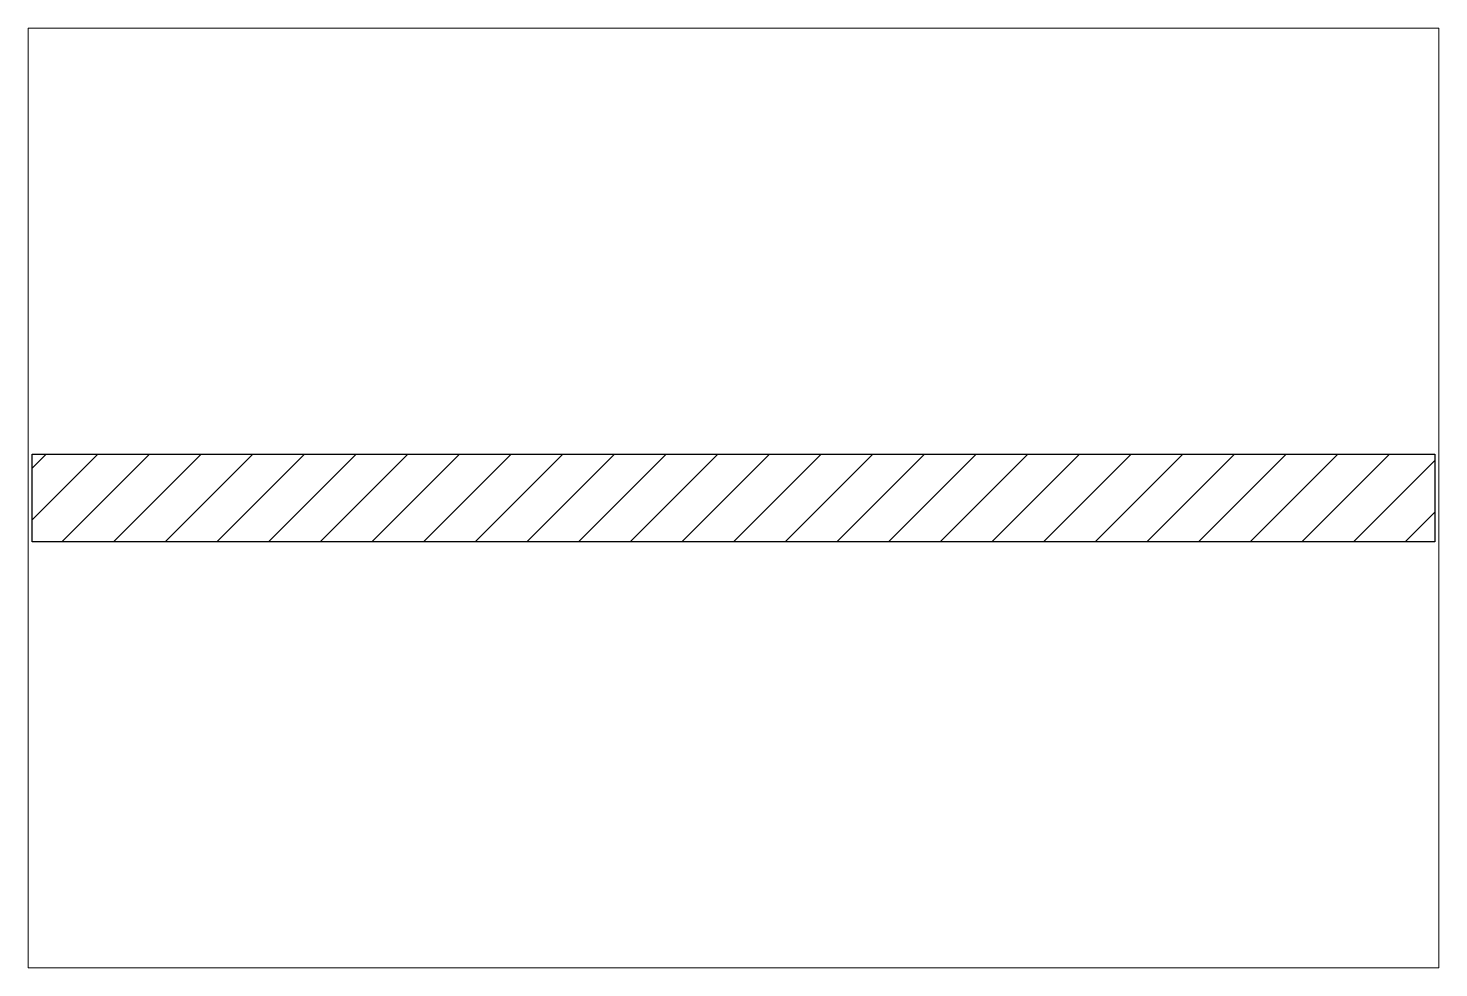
# Paper-space layout 'Layout1' of a CAD drawing. Header units: inches. Extents: x 0 to 35.9, y 0 to 23.9.
# The model-space entities are those that its viewports show. They can reach past a viewport. Long polylines and large blocks are cut down to what shows.
import ezdxf

# ---------------------------------------------------------------- set-up
doc = ezdxf.new("R2010")
doc.units = ezdxf.units.IN
doc.header["$LTSCALE"] = 0.5
doc.header["$MEASUREMENT"] = 0
doc.layers.add('g-anno-nplt', color=4, linetype='Continuous')

msp = doc.modelspace()

# ---------------------------------------------------------------- hatches: boundary and pattern name
at = {"ltscale": 1.5}
h = msp.add_hatch(dxfattribs=at)
h.set_pattern_fill('ANSI31', color=256, scale=10, style=0)
h.paths.add_polyline_path([(24, 3), (-24, 3), (-24, 0), (24, 0)])

# ---------------------------------------------------------------- linework, layer by layer
for p, q in [((-24, 0), (-24, 3)), ((-24, 3), (9.384, 3)), ((24, 0), (-24, 0))]:
    msp.add_line(p, q, dxfattribs=at)
for p, q in [((-24, 3), (24, 3)), ((24, 3), (24, 0))]:
    msp.add_line(p, q)

psp = doc.layouts.get("Layout1")

# ---------------------------------------------------------------- viewports
at = {"layer": 'g-anno-nplt', "view_target_point": (783.946, 1377.134)}
psp.add_viewport(center=(17.969, 11.969), size=(35.937, 23.93726), view_center_point=(-783.946, -1375.634), view_height=32.14672, dxfattribs=at)

doc.saveas('drawing.dxf')
